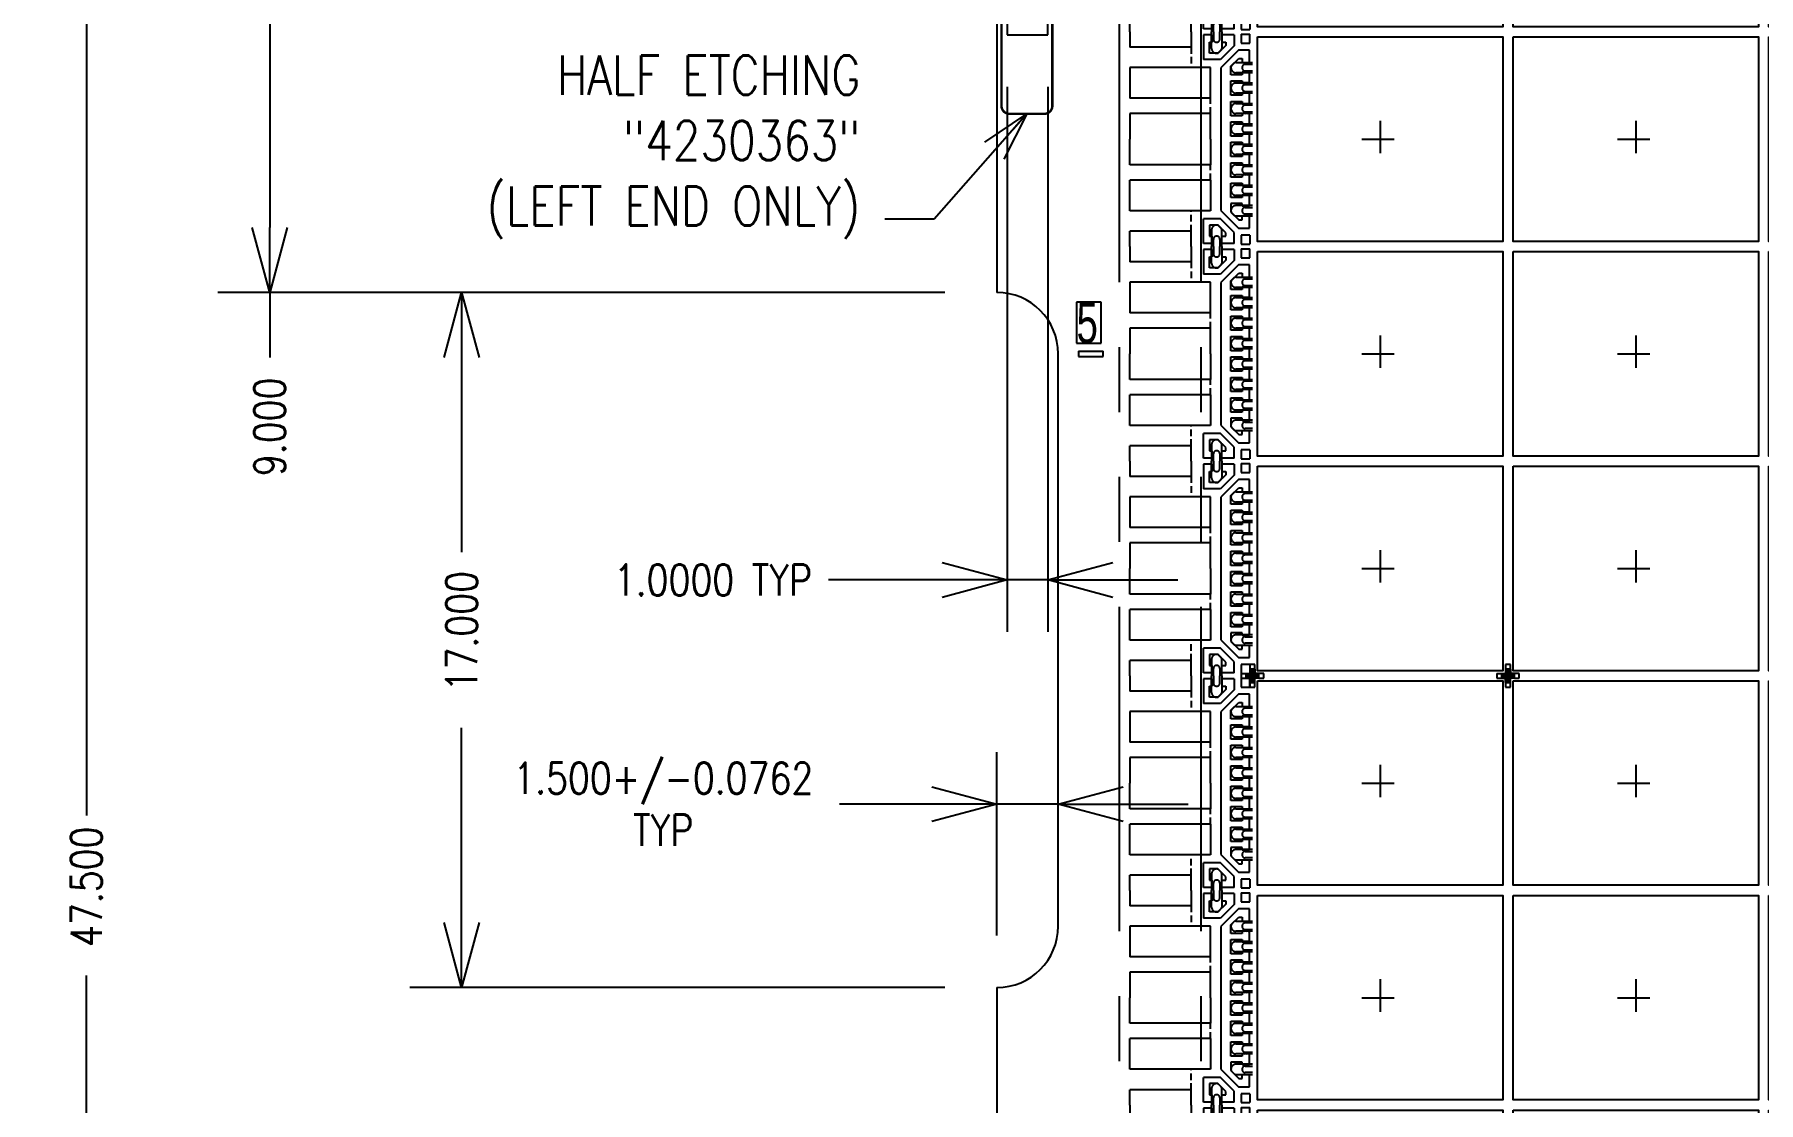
# Model space of a CAD drawing. Extents: x 0 to 864, y 0 to 559.
# Drawn here: x 98 to 182.3, y 289.6 to 341.9 of the extents above; entities that cross this region are included whole.
import ezdxf

# ---------------------------------------------------------------- set-up
doc = ezdxf.new("R2010")
doc.units = 0
doc.header["$LTSCALE"] = 12.7
doc.header["$MEASUREMENT"] = 0
doc.header["$PDMODE"] = 2
for name, pattern in [('CENTER', [2, 1.25, -0.25, 0.25, -0.25]), ('HIDDEN', [0.375, 0.25, -0.125]), ('PHANTOM', [2.5, 1.25, -0.25, 0.25, -0.25, 0.25, -0.25])]:
    doc.linetypes.add(name, pattern=pattern)
doc.layers.get('0').update_dxf_attribs({"linetype": 'CONTINUOUS'})
doc.layers.get('DEFPOINTS').update_dxf_attribs({"linetype": 'CONTINUOUS'})
for name, color, linetype in [('SH-01_CENTER', 2, 'CENTER'), ('SH-01_DIM', 4, 'CONTINUOUS'), ('SH-01_HATCH', 10, 'CONTINUOUS'), ('SH-01_HIDDEN', 6, 'HIDDEN'), ('SH-01_MISC', 5, 'CONTINUOUS'), ('SH-01_NOTES', 3, 'CONTINUOUS'), ('SH-01_OBJECT', 7, 'CONTINUOUS'), ('SH-01_PHANTOM', 1, 'PHANTOM')]:
    doc.layers.add(name, color=color, linetype=linetype)
doc.styles.get("Standard").update_dxf_attribs({"font": 'simplex.shx', "width": 0.82})
doc.dimstyles.get("Standard").update_dxf_attribs({"dimtxt": 0.18, "dimasz": 0.18, "dimexe": 0.18, "dimexo": 0.0625, "dimgap": 0.09, "dimtad": 0, "dimtih": 1, "dimtoh": 1, "dimdec": 4, "dimzin": 0, "dimdsep": 46, "dimtxsty": 'Standard', "dimcen": 0.09, "dimadec": 0, "dimazin": 0, "dimtfac": 1, "dimtdec": 4, "dimtofl": 0, "dimtmove": 0, "dimatfit": 3, "dimfxl": 1, "dimtolj": 1, "dimtzin": 0, "dimarcsym": 0})
doc.dimstyles.new('STANDARD$0', dxfattribs={"dimtxt": 0.18, "dimasz": 0.18, "dimexe": 0.18, "dimexo": 0.0625, "dimgap": 0.09, "dimtad": 0, "dimtih": 1, "dimtoh": 1, "dimdec": 4, "dimzin": 0, "dimdsep": 46, "dimtxsty": 'Standard', "dimcen": 0.09, "dimadec": 0, "dimazin": 0, "dimtfac": 1, "dimtdec": 4, "dimtofl": 0, "dimtmove": 0, "dimatfit": 3, "dimfxl": 1, "dimtolj": 1, "dimtzin": 0, "dimarcsym": 0})

# ---------------------------------------------------------------- blocks, each defined once
blk = doc.blocks.new('_Open30')
at = {"color": 0, "lineweight": -2}
for p, q in [((-1, 0.268), (0, 0)), ((0, 0), (-1, -0.268)), ((0, 0), (-1, 0))]:
    blk.add_line(p, q, dxfattribs=at)
blk = doc.blocks.new('*D140')
at = {"layer": 'DEFPOINTS', "color": 0, "ltscale": 0.05, "transparency": 16777216}
for p in [(147.202, 347.264), (100.512, 252.264), (146.765, 252.264)]:
    blk.add_point(p, dxfattribs=at)
at = {"layer": 'SH-01_DIM', "ltscale": 0.05, "transparency": 16777216}
for p, q in [((144.662, 347.264), (97.972, 347.264)), ((100.512, 344.089), (100.512, 303.678)), ((100.512, 255.439), (100.512, 295.85)), ((144.225, 252.264), (97.972, 252.264))]:
    blk.add_line(p, q, dxfattribs=at)
at = {"layer": 'SH-01_DIM', "ltscale": 0.05, "transparency": 16777216, "xscale": 3.175000000000011, "yscale": 3.175000000000011, "zscale": 3.175000000000011}
for p, rotation in [((100.512, 347.264), 90), ((100.512, 252.264), 270)]:
    blk.add_blockref('_Open30', p, dxfattribs=dict(at, rotation=rotation))
at = {"layer": 'SH-01_DIM', "ltscale": 0.05, "transparency": 16777216, "insert": (100.512, 299.764), "char_height": 1.524, "attachment_point": 5, "rotation": 90}
blk.add_mtext('\\A1; 47.500', dxfattribs=at)
blk = doc.blocks.new('*D143')
at = {"layer": 'DEFPOINTS', "color": 0, "ltscale": 0.05, "transparency": 16777216}
for p in [(145.533, 341.864), (147.533, 341.864), (145.533, 315.201)]:
    blk.add_point(p, dxfattribs=at)
at = {"layer": 'SH-01_DIM', "ltscale": 0.05, "transparency": 16777216}
for p, q in [((145.533, 339.324), (145.533, 312.661)), ((147.533, 339.324), (147.533, 312.661)), ((142.358, 315.201), (136.806, 315.201)), ((147.533, 315.201), (145.533, 315.201)), ((150.708, 315.201), (153.883, 315.201))]:
    blk.add_line(p, q, dxfattribs=at)
at = {"layer": 'SH-01_DIM', "ltscale": 0.05, "transparency": 16777216, "xscale": 3.175000000000011, "yscale": 3.175000000000011, "zscale": 3.175000000000011}
blk.add_blockref('_Open30', (145.533, 315.201), dxfattribs=at)
at = {"layer": 'SH-01_DIM', "ltscale": 0.05, "transparency": 16777216, "xscale": 3.175000000000011, "yscale": 3.175000000000011, "zscale": 3.175000000000011, "rotation": 180}
blk.add_blockref('_Open30', (147.533, 315.201), dxfattribs=at)
at = {"layer": 'SH-01_DIM', "ltscale": 0.05, "transparency": 16777216, "insert": (130.721, 315.201), "char_height": 1.524, "attachment_point": 5}
blk.add_mtext('\\A1; 1.0000 TYP', dxfattribs=at)
blk = doc.blocks.new('*D144')
at = {"layer": 'DEFPOINTS', "color": 0, "ltscale": 0.05, "transparency": 16777216}
for p in [(148.033, 304.234), (148.033, 299.717), (145.033, 295.264)]:
    blk.add_point(p, dxfattribs=at)
at = {"layer": 'SH-01_DIM', "ltscale": 0.05, "transparency": 16777216}
for p, q in [((145.033, 297.804), (145.033, 306.774)), ((148.033, 302.257), (148.033, 306.774)), ((141.858, 304.234), (137.338, 304.234)), ((148.033, 304.234), (145.033, 304.234)), ((151.208, 304.234), (154.383, 304.234))]:
    blk.add_line(p, q, dxfattribs=at)
at = {"layer": 'SH-01_DIM', "ltscale": 0.05, "transparency": 16777216, "xscale": 3.175000000000011, "yscale": 3.175000000000011, "zscale": 3.175000000000011}
blk.add_blockref('_Open30', (145.033, 304.234), dxfattribs=at)
at = {"layer": 'SH-01_DIM', "ltscale": 0.05, "transparency": 16777216, "xscale": 3.175000000000011, "yscale": 3.175000000000011, "zscale": 3.175000000000011, "rotation": 180}
blk.add_blockref('_Open30', (148.033, 304.234), dxfattribs=at)
at = {"layer": 'SH-01_DIM', "ltscale": 0.05, "transparency": 16777216, "insert": (128.721, 304.234), "char_height": 1.524, "width": 5.89135, "attachment_point": 5}
blk.add_mtext('\\A1; 1.500+/-0.0762 TYP', dxfattribs=at)
blk = doc.blocks.new('*D145')
at = {"layer": 'DEFPOINTS', "color": 0, "ltscale": 0.05, "transparency": 16777216}
for p in [(145.033, 329.264), (118.863, 295.264), (145.033, 295.264)]:
    blk.add_point(p, dxfattribs=at)
at = {"layer": 'SH-01_DIM', "ltscale": 0.05, "transparency": 16777216}
for p, q in [((142.493, 329.264), (116.323, 329.264)), ((118.863, 326.089), (118.863, 316.567)), ((118.863, 298.439), (118.863, 307.961)), ((142.493, 295.264), (116.323, 295.264))]:
    blk.add_line(p, q, dxfattribs=at)
at = {"layer": 'SH-01_DIM', "ltscale": 0.05, "transparency": 16777216, "xscale": 3.175000000000011, "yscale": 3.175000000000011, "zscale": 3.175000000000011}
for p, rotation in [((118.863, 329.264), 90), ((118.863, 295.264), 270)]:
    blk.add_blockref('_Open30', p, dxfattribs=dict(at, rotation=rotation))
at = {"layer": 'SH-01_DIM', "ltscale": 0.05, "transparency": 16777216, "insert": (118.863, 312.264), "char_height": 1.524, "attachment_point": 5, "rotation": 90}
blk.add_mtext('\\A1; 17.000', dxfattribs=at)
blk = doc.blocks.new('*D150')
at = {"layer": 'DEFPOINTS', "color": 0, "ltscale": 0.05, "transparency": 16777216}
for p in [(147.202, 347.264), (109.476, 329.264), (145.033, 329.264)]:
    blk.add_point(p, dxfattribs=at)
at = {"layer": 'SH-01_DIM', "ltscale": 0.05, "transparency": 16777216}
for p, q in [((144.662, 347.264), (106.936, 347.264)), ((109.476, 344.089), (109.476, 332.439)), ((142.493, 329.264), (106.936, 329.264)), ((109.476, 329.264), (109.476, 326.089))]:
    blk.add_line(p, q, dxfattribs=at)
at = {"layer": 'SH-01_DIM', "ltscale": 0.05, "transparency": 16777216, "xscale": 3.175000000000011, "yscale": 3.175000000000011, "zscale": 3.175000000000011}
for p, rotation in [((109.476, 347.264), 90), ((109.476, 329.264), 270)]:
    blk.add_blockref('_Open30', p, dxfattribs=dict(at, rotation=rotation))
at = {"layer": 'SH-01_DIM', "ltscale": 0.05, "transparency": 16777216, "insert": (109.476, 322.263), "char_height": 1.524, "attachment_point": 5, "rotation": 90}
blk.add_mtext('\\A1; 9.000', dxfattribs=at)
blk = doc.blocks.new('A$C090B6B89')
at = {"layer": 'SH-01_HATCH', "ltscale": 0.05}
h = blk.add_hatch(dxfattribs=at)
h.set_pattern_fill('ANSI31', color=10, scale=0.25)
h.paths.add_polyline_path([(11.633, 0.047), (11.618, 0.047), (11.618, -0.128), (11.633, -0.128)])
h.paths.add_polyline_path([(11.633, 4.972), (11.618, 4.972), (11.618, 4.797), (11.633, 4.797)])
h = blk.add_hatch(dxfattribs=at)
h.set_pattern_fill('ANSI31', color=10, scale=0.25)
h.set_pattern_definition([(45, (16.64484, -6.121858), (-0.02209709, 0.02209709), [])])
h.paths.add_polyline_path([(12.543, 0.797), (12.368, 0.797), (12.368, 0.782), (12.543, 0.782)])
h.paths.add_polyline_path([(12.543, 1.062), (12.368, 1.062), (12.368, 1.047), (12.543, 1.047)])
h.paths.add_polyline_path([(12.543, 1.297), (12.368, 1.297), (12.368, 1.282), (12.543, 1.282)])
h.paths.add_polyline_path([(12.543, 1.797), (12.368, 1.797), (12.368, 1.782), (12.543, 1.782)])
h.paths.add_polyline_path([(12.543, 1.562), (12.368, 1.562), (12.368, 1.547), (12.543, 1.547)])
h.paths.add_polyline_path([(12.543, 2.062), (12.368, 2.062), (12.368, 2.047), (12.543, 2.047)])
h.paths.add_polyline_path([(12.543, 2.297), (12.368, 2.297), (12.368, 2.282), (12.543, 2.282)])
h.paths.add_polyline_path([(12.543, 2.562), (12.368, 2.562), (12.368, 2.547), (12.543, 2.547)])
h.paths.add_polyline_path([(12.543, 2.797), (12.368, 2.797), (12.368, 2.782), (12.543, 2.782)])
h.paths.add_polyline_path([(12.543, 3.062), (12.368, 3.062), (12.368, 3.047), (12.543, 3.047)])
h.paths.add_polyline_path([(12.543, 3.297), (12.368, 3.297), (12.368, 3.282), (12.543, 3.282)])
h.paths.add_polyline_path([(12.543, 3.562), (12.368, 3.562), (12.368, 3.547), (12.543, 3.547)])
h.paths.add_polyline_path([(12.543, 3.797), (12.368, 3.797), (12.368, 3.782), (12.543, 3.782)])
h.paths.add_polyline_path([(12.543, 4.062), (12.368, 4.062), (12.368, 4.047), (12.543, 4.047)])
at = {"layer": 'SH-01_HIDDEN', "ltscale": 0.05}
for p, q in [((11.118, 4.672), (11.118, 4.172)), ((11.593, 3.047), (11.593, 3.422)), ((11.593, 1.422), (11.593, 1.797)), ((11.118, 0.172), (11.118, 0.672))]:
    blk.add_line(p, q, dxfattribs=at)
at = {"layer": 'SH-01_HIDDEN'}
for p, q in [((11.618, 4.972), (11.618, 5.047)), ((11.618, 4.642), (11.618, 4.797)), ((11.663, 5.047), (11.663, 4.872)), ((11.823, 4.872), (11.823, 5.047)), ((11.868, 5.047), (11.868, 4.642)), ((11.862, 4.61), (11.78, 4.528)), ((12.098, 4.21), (12.18, 4.292)), ((12.213, 4.297), (12.618, 4.297)), ((12.618, 4.252), (12.443, 4.252)), ((12.368, 4.047), (12.213, 4.047)), ((12.213, 3.797), (12.368, 3.797)), ((12.443, 4.092), (12.618, 4.092)), ((12.618, 4.047), (12.543, 4.047)), ((12.543, 3.797), (12.618, 3.797)), ((12.368, 3.547), (12.213, 3.547)), ((12.618, 3.752), (12.443, 3.752)), ((12.443, 3.592), (12.618, 3.592)), ((12.618, 3.547), (12.543, 3.547)), ((12.213, 3.297), (12.368, 3.297)), ((12.368, 3.047), (12.213, 3.047)), ((12.618, 3.252), (12.443, 3.252)), ((12.443, 3.092), (12.618, 3.092)), ((12.543, 3.297), (12.618, 3.297)), ((12.618, 3.047), (12.543, 3.047)), ((12.213, 2.797), (12.368, 2.797)), ((12.368, 2.547), (12.213, 2.547)), ((12.618, 2.752), (12.443, 2.752)), ((12.443, 2.592), (12.618, 2.592)), ((12.543, 2.797), (12.618, 2.797)), ((12.618, 2.547), (12.543, 2.547)), ((12.213, 2.297), (12.368, 2.297)), ((12.618, 2.252), (12.443, 2.252)), ((12.543, 2.297), (12.618, 2.297)), ((12.368, 2.047), (12.213, 2.047)), ((12.213, 1.797), (12.368, 1.797)), ((12.443, 2.092), (12.618, 2.092)), ((12.618, 1.752), (12.443, 1.752)), ((12.618, 2.047), (12.543, 2.047)), ((12.543, 1.797), (12.618, 1.797)), ((12.368, 1.547), (12.213, 1.547)), ((12.213, 1.297), (12.368, 1.297)), ((12.443, 1.592), (12.618, 1.592)), ((12.618, 1.547), (12.543, 1.547)), ((12.543, 1.297), (12.618, 1.297)), ((12.368, 1.047), (12.213, 1.047)), ((12.618, 1.252), (12.443, 1.252)), ((12.443, 1.092), (12.618, 1.092)), ((12.618, 1.047), (12.543, 1.047)), ((12.098, 0.635), (12.18, 0.553)), ((12.368, 0.797), (12.213, 0.797)), ((12.213, 0.547), (12.618, 0.547)), ((12.443, 0.752), (12.618, 0.752)), ((12.618, 0.592), (12.443, 0.592)), ((12.618, 0.797), (12.543, 0.797)), ((11.618, 0.202), (11.618, -0.203)), ((11.862, 0.235), (11.78, 0.316)), ((11.868, -0.203), (11.868, 0.202)), ((11.663, -0.203), (11.663, -0.028)), ((11.823, -0.028), (11.823, -0.203))]:
    blk.add_line(p, q, dxfattribs=at)
for centre, radius, start, end in [((11.743, 4.647), 0.125, 182.3382, 287.4807), ((11.743, 4.872), 0.08, 179.9999, 359.9999), ((11.743, 4.647), 0.125, 342.5191, 357.6616), ((12.218, 4.173), 0.124, 92.3096, 107.5292), ((12.443, 4.172), 0.08, 90, 270), ((12.218, 4.172), 0.125, 162.5194, 267.665), ((12.218, 3.672), 0.125, 92.3383, 267.6617), ((12.443, 3.672), 0.08, 90, 270), ((12.218, 3.172), 0.125, 92.3383, 267.6617), ((12.443, 3.172), 0.08, 90, 270), ((12.218, 2.672), 0.125, 92.3383, 267.6617), ((12.443, 2.672), 0.08, 90, 270), ((12.218, 2.172), 0.125, 92.3383, 267.6617), ((12.443, 2.172), 0.08, 90, 270), ((12.218, 1.672), 0.125, 92.3383, 267.6617), ((12.443, 1.672), 0.08, 90, 270), ((12.218, 1.172), 0.125, 92.3383, 267.6617), ((12.443, 1.172), 0.08, 90, 270), ((12.218, 0.672), 0.125, 92.335, 197.4806), ((12.218, 0.672), 0.124, 252.4708, 267.6904), ((12.443, 0.672), 0.08, 90, 270), ((11.743, 0.197), 0.125, 72.5192, 177.6617), ((11.743, -0.028), 0.08, 0, 180), ((11.743, 0.197), 0.125, 2.3383, 17.4808)]:
    blk.add_arc(centre, radius, start, end, dxfattribs=at)
at = {"layer": 'SH-01_OBJECT', "ltscale": 0.05}
for p, q in [((9.618, 5.047), (9.618, 4.672)), ((11.118, 4.672), (9.618, 4.672)), ((11.118, 5.047), (11.118, 4.672)), ((11.618, 4.972), (11.418, 4.972)), ((11.533, 4.972), (11.453, 4.972)), ((11.618, 4.972), (11.633, 4.972)), ((11.618, 4.797), (11.633, 4.797)), ((11.953, 4.972), (11.868, 4.972)), ((12.168, 4.972), (11.953, 4.972)), ((9.618, 4.172), (9.618, 3.422)), ((11.593, 4.172), (9.618, 4.172)), ((12.368, 4.062), (12.368, 4.047)), ((12.368, 3.782), (12.368, 3.797)), ((12.543, 4.062), (12.543, 4.047)), ((12.543, 3.782), (12.543, 3.797)), ((11.593, 3.422), (9.618, 3.422)), ((12.368, 3.547), (12.368, 3.562)), ((12.543, 3.547), (12.543, 3.562)), ((9.618, 3.047), (9.618, 2.422)), ((11.593, 3.047), (9.618, 3.047)), ((12.368, 3.282), (12.368, 3.297)), ((12.368, 3.047), (12.368, 3.062)), ((12.543, 3.282), (12.543, 3.297)), ((12.543, 3.047), (12.543, 3.062)), ((12.368, 2.782), (12.368, 2.797)), ((12.368, 2.547), (12.368, 2.562)), ((12.543, 2.782), (12.543, 2.797)), ((12.543, 2.547), (12.543, 2.562)), ((9.618, 1.797), (9.618, 2.422)), ((12.368, 2.282), (12.368, 2.297)), ((12.543, 2.282), (12.543, 2.297)), ((11.593, 1.797), (9.618, 1.797)), ((12.368, 2.047), (12.368, 2.062)), ((12.368, 1.782), (12.368, 1.797)), ((12.543, 2.047), (12.543, 2.062)), ((12.543, 1.782), (12.543, 1.797)), ((9.618, 0.672), (9.618, 1.422)), ((11.593, 1.422), (9.618, 1.422)), ((12.368, 1.547), (12.368, 1.562)), ((12.368, 1.282), (12.368, 1.297)), ((12.543, 1.547), (12.543, 1.562)), ((12.543, 1.282), (12.543, 1.297)), ((12.368, 1.047), (12.368, 1.062)), ((12.543, 1.047), (12.543, 1.062)), ((11.593, 0.672), (9.618, 0.672)), ((12.368, 0.782), (12.368, 0.797)), ((12.543, 0.782), (12.543, 0.797)), ((9.618, -0.203), (9.618, 0.172)), ((11.118, 0.172), (9.618, 0.172)), ((11.118, -0.203), (11.118, 0.172)), ((11.618, 0.047), (11.633, 0.047)), ((11.618, -0.128), (11.418, -0.128)), ((11.533, -0.128), (11.453, -0.128)), ((11.618, -0.128), (11.633, -0.128)), ((11.953, -0.128), (11.868, -0.128)), ((12.168, -0.128), (11.953, -0.128))]:
    blk.add_line(p, q, dxfattribs=at)
at = {"layer": 'SH-01_OBJECT'}
for p, q in [((11.418, 4.972), (11.418, 4.372)), ((11.568, 4.522), (11.568, 4.797)), ((11.568, 4.797), (11.618, 4.797)), ((11.618, 4.797), (11.618, 4.972)), ((11.633, 4.972), (11.633, 4.797)), ((11.968, 4.715), (11.774, 4.522)), ((12.168, 4.703), (11.837, 4.372)), ((11.868, 4.972), (11.868, 4.797)), ((11.868, 4.797), (11.968, 4.797)), ((11.968, 4.797), (11.968, 4.715)), ((12.168, 4.972), (12.168, 4.922)), ((12.168, 4.922), (12.168, 4.703)), ((12.343, 4.987), (12.343, 4.772)), ((12.343, 4.987), (12.558, 4.987)), ((12.343, 4.772), (12.558, 4.772)), ((12.558, 4.772), (12.558, 4.987)), ((11.837, 4.372), (11.418, 4.372)), ((11.774, 4.522), (11.568, 4.522)), ((12.274, 4.597), (11.843, 4.166)), ((12.093, 4.204), (12.286, 4.397)), ((12.543, 4.597), (12.274, 4.597)), ((12.286, 4.397), (12.368, 4.397)), ((12.368, 4.397), (12.368, 4.297)), ((12.368, 4.297), (12.543, 4.297)), ((12.543, 4.297), (12.543, 4.597)), ((11.593, 3.422), (11.593, 4.172)), ((11.843, 4.166), (11.843, 0.678)), ((12.093, 3.997), (12.093, 4.204)), ((12.368, 3.997), (12.093, 3.997)), ((12.093, 3.847), (12.368, 3.847)), ((12.093, 3.497), (12.093, 3.847)), ((12.543, 4.062), (12.368, 4.062)), ((12.543, 4.047), (12.368, 4.047)), ((12.368, 4.047), (12.368, 3.997)), ((12.368, 3.847), (12.368, 3.797)), ((12.543, 3.797), (12.368, 3.797)), ((12.543, 3.797), (12.543, 4.047)), ((12.368, 3.497), (12.093, 3.497)), ((12.543, 3.782), (12.368, 3.782)), ((12.368, 3.562), (12.543, 3.562)), ((12.543, 3.547), (12.368, 3.547)), ((12.368, 3.547), (12.368, 3.497)), ((12.543, 3.297), (12.543, 3.547)), ((11.593, 2.422), (11.593, 3.047)), ((12.093, 3.347), (12.368, 3.347)), ((12.093, 2.997), (12.093, 3.347)), ((12.368, 2.997), (12.093, 2.997)), ((12.368, 3.347), (12.368, 3.297)), ((12.368, 3.297), (12.543, 3.297)), ((12.543, 3.282), (12.368, 3.282)), ((12.368, 3.062), (12.543, 3.062)), ((12.543, 3.047), (12.368, 3.047)), ((12.368, 3.047), (12.368, 2.997)), ((12.543, 2.797), (12.543, 3.047)), ((12.093, 2.847), (12.368, 2.847)), ((12.093, 2.497), (12.093, 2.847)), ((12.368, 2.847), (12.368, 2.797)), ((12.368, 2.797), (12.543, 2.797)), ((12.543, 2.782), (12.368, 2.782)), ((12.368, 2.562), (12.543, 2.562)), ((12.543, 2.547), (12.368, 2.547)), ((12.368, 2.547), (12.368, 2.497)), ((12.543, 2.297), (12.543, 2.547)), ((11.593, 2.422), (11.593, 1.797)), ((12.368, 2.497), (12.093, 2.497)), ((12.093, 2.347), (12.368, 2.347)), ((12.093, 1.997), (12.093, 2.347)), ((12.368, 2.347), (12.368, 2.297)), ((12.368, 2.297), (12.543, 2.297)), ((12.543, 2.282), (12.368, 2.282)), ((12.368, 1.997), (12.093, 1.997)), ((12.093, 1.847), (12.368, 1.847)), ((12.093, 1.497), (12.093, 1.847)), ((12.368, 2.062), (12.543, 2.062)), ((12.543, 2.047), (12.368, 2.047)), ((12.368, 2.047), (12.368, 1.997)), ((12.368, 1.847), (12.368, 1.797)), ((12.368, 1.797), (12.543, 1.797)), ((12.543, 1.782), (12.368, 1.782)), ((12.543, 1.797), (12.543, 2.047)), ((11.593, 1.422), (11.593, 0.672)), ((12.368, 1.497), (12.093, 1.497)), ((12.093, 1.347), (12.368, 1.347)), ((12.093, 0.997), (12.093, 1.347)), ((12.368, 1.562), (12.543, 1.562)), ((12.543, 1.547), (12.368, 1.547)), ((12.368, 1.547), (12.368, 1.497)), ((12.368, 1.347), (12.368, 1.297)), ((12.368, 1.297), (12.543, 1.297)), ((12.543, 1.282), (12.368, 1.282)), ((12.543, 1.297), (12.543, 1.547)), ((12.368, 0.997), (12.093, 0.997)), ((12.368, 0.847), (12.093, 0.847)), ((12.093, 0.847), (12.093, 0.64)), ((12.368, 1.062), (12.543, 1.062)), ((12.543, 1.047), (12.368, 1.047)), ((12.368, 1.047), (12.368, 0.997)), ((12.368, 0.797), (12.368, 0.847)), ((12.543, 0.797), (12.543, 1.047)), ((11.837, 0.472), (11.418, 0.472)), ((11.418, -0.128), (11.418, 0.472)), ((12.168, 0.141), (11.837, 0.472)), ((11.843, 0.678), (12.274, 0.247)), ((12.093, 0.64), (12.286, 0.447)), ((12.286, 0.447), (12.368, 0.447)), ((12.543, 0.797), (12.368, 0.797)), ((12.543, 0.782), (12.368, 0.782)), ((12.368, 0.447), (12.368, 0.547)), ((12.368, 0.547), (12.543, 0.547)), ((12.543, 0.247), (12.543, 0.547)), ((11.774, 0.322), (11.568, 0.322)), ((11.568, 0.322), (11.568, 0.047)), ((11.568, 0.047), (11.618, 0.047)), ((11.618, 0.047), (11.618, -0.128)), ((11.633, -0.128), (11.633, 0.047)), ((11.968, 0.129), (11.774, 0.322)), ((11.868, -0.128), (11.868, 0.047)), ((11.868, 0.047), (11.968, 0.047)), ((11.968, 0.047), (11.968, 0.129)), ((12.168, -0.078), (12.168, 0.141)), ((12.274, 0.247), (12.543, 0.247)), ((12.558, 0.072), (12.343, 0.072)), ((12.343, 0.072), (12.343, -0.143)), ((12.558, 0.072), (12.558, -0.143)), ((12.168, -0.128), (12.168, -0.078)), ((12.343, -0.143), (12.558, -0.143))]:
    blk.add_line(p, q, dxfattribs=at)
blk = doc.blocks.new('A$C548803C5')
at = {"layer": 'SH-01_CENTER', "ltscale": 0.05}
for p, q in [((1, 1.451), (1, 0.549)), ((0.549, 1), (1.451, 1))]:
    blk.add_line(p, q, dxfattribs=at)
at = {"layer": 'SH-01_MISC', "ltscale": 0.05}
blk.add_lwpolyline([(-2, 3.5), (4, 3.5), (4, -1.5), (-2, -1.5)], close=True, dxfattribs=at)
blk = doc.blocks.new('A$C1C491FD5')
at = {"layer": 'SH-01_HATCH', "ltscale": 0.05}
h = blk.add_hatch(dxfattribs=at)
h.set_pattern_fill('ANSI31', color=10, scale=0.25)
h.set_pattern_definition([(45, (-0.27461, 0.535512), (-0.0220971, 0.0220971), [])])
h.paths.add_polyline_path([(-0.534, 1.186), (-0.654, 1.186), (-0.654, 1.086), (-0.754, 1.086), (-0.754, 0.966), (-0.654, 0.966), (-0.654, 0.866), (-0.534, 0.866), (-0.534, 0.966), (-0.434, 0.966), (-0.434, 1.086), (-0.534, 1.086)])
at = {"layer": 'SH-01_HIDDEN'}
for p, q in [((-0.654, 1.301), (-0.654, 1.186)), ((-0.534, 1.301), (-0.654, 1.301)), ((-0.534, 1.186), (-0.534, 1.301)), ((-0.869, 0.966), (-0.754, 0.966)), ((-0.654, 0.866), (-0.654, 0.751)), ((-0.534, 0.751), (-0.534, 0.866)), ((-0.319, 1.086), (-0.434, 1.086)), ((-0.434, 0.966), (-0.319, 0.966)), ((-0.319, 0.966), (-0.319, 1.086)), ((-0.654, 0.751), (-0.534, 0.751))]:
    blk.add_line(p, q, dxfattribs=at)
at = {"layer": 'SH-01_HIDDEN', "ltscale": 0.05}
for q in [(-0.754, 1.086), (-0.869, 0.966)]:
    blk.add_line((-0.869, 1.086), q, dxfattribs=at)
at = {"layer": 'SH-01_OBJECT'}
for p, q in [((-0.754, 1.086), (-0.654, 1.086)), ((-0.754, 1.086), (-0.754, 0.966)), ((-0.754, 0.966), (-0.654, 0.966)), ((-0.534, 1.186), (-0.654, 1.186)), ((-0.654, 0.866), (-0.654, 0.966)), ((-0.654, 0.866), (-0.534, 0.866)), ((-0.534, 1.186), (-0.534, 1.086)), ((-0.434, 1.086), (-0.534, 1.086)), ((-0.534, 1.086), (-0.534, 1.086)), ((-0.434, 0.966), (-0.534, 0.966)), ((-0.534, 0.866), (-0.534, 0.966)), ((-0.434, 0.966), (-0.434, 1.086))]:
    blk.add_line(p, q, dxfattribs=at)
at = {"layer": 'SH-01_OBJECT', "ltscale": 0.05}
blk.add_line((-0.654, 1.186), (-0.654, 1.086), dxfattribs=at)

msp = doc.modelspace()

# ---------------------------------------------------------------- linework, layer by layer
at = {"layer": 'SH-01_NOTES', "linetype": 'PHANTOM', "ltscale": 0.2, "const_width": 0.12}
msp.add_lwpolyline([(145.66048, 356.1763), (147.35077, 356.1763, -0.41421356), (147.75077, 355.7763), (147.75077, 338.40056, -0.41421356), (147.35077, 338.00056), (145.66048, 338.00056, -0.41421356), (145.26048, 338.40056), (145.26048, 355.7763, -0.41421356)], format="xyb", close=True, dxfattribs=at)
at = {"layer": 'SH-01_OBJECT'}
for p, q in [((145.03313, 365.26424), (145.03313, 329.26424)), ((148.03313, 298.26424), (148.03313, 326.26424)), ((145.03313, 295.26424), (145.03313, 253.26424))]:
    msp.add_line(p, q, dxfattribs=at)
at = {"layer": 'SH-01_OBJECT', "ltscale": 0.05}
for p, q in [((149.03313, 326.38924), (150.23313, 326.38924)), ((149.03313, 326.38924), (149.03313, 326.13924)), ((150.23313, 326.13924), (150.23313, 326.38924)), ((149.03313, 326.13924), (150.23313, 326.13924))]:
    msp.add_line(p, q, dxfattribs=at)
at = {"layer": 'SH-01_OBJECT'}
for centre, start, end in [((145.03313, 326.26424), 0, 90), ((145.03313, 298.26424), 270, 0)]:
    msp.add_arc(centre, 3, start, end, dxfattribs=at)
at = {"layer": 'SH-01_PHANTOM'}
for p, q in [((151.03313, 266.26424), (151.03313, 428.26424)), ((155.03313, 266.26424), (155.03313, 428.26424))]:
    msp.add_line(p, q, dxfattribs=at)
for points in [[(147.53313, 341.86424), (147.53313, 343.06424), (145.53313, 343.06424), (145.53313, 341.86424)], [(148.93313, 326.78924), (150.13313, 326.78924), (150.13313, 328.78924), (148.93313, 328.78924)]]:
    msp.add_lwpolyline(points, close=True, dxfattribs=at)

# ---------------------------------------------------------------- block references
at = {"layer": 'SH-01_MISC', "ltscale": 0.05, "xscale": 2, "yscale": 2, "zscale": 2, "row_count": 15, "column_count": 46, "row_spacing": 10.5, "column_spacing": 12.5}
msp.add_blockref('A$C548803C5', (161.78313, 271.76424), dxfattribs=at)
at = {"layer": 'SH-01_OBJECT', "ltscale": 0.05, "xscale": 2, "yscale": 2, "zscale": 2, "row_count": 15, "column_count": 1, "row_spacing": 10.5, "column_spacing": 0}
msp.add_blockref('A$C090B6B89', (132.29777, 268.91974), dxfattribs=at)
at = {"layer": 'SH-01_OBJECT', "ltscale": 0.05, "xscale": 2, "yscale": 2, "zscale": 2}
for p in [(158.72157, 308.46219), (171.22157, 308.46219)]:
    msp.add_blockref('A$C1C491FD5', p, dxfattribs=at)

# ---------------------------------------------------------------- texts
at = {"layer": 'SH-01_NOTES', "insert": (138.36355, 331.89625), "char_height": 1.92, "attachment_point": 9}
msp.add_mtext('HALF ETCHING\\P"4230363"\\P(LEFT END ONLY)', dxfattribs=at)
at = {"layer": 'SH-01_OBJECT', "insert": (148.93313, 328.78924), "char_height": 2, "width": 1.2, "attachment_point": 1}
msp.add_mtext('{\\fSwis721 BdCnOul BT|b0|i0|c0|p82;5}', dxfattribs=at)

# ---------------------------------------------------------------- dimensions: what is measured, and where the dimension line sits
at = {"layer": 'SH-01_DIM', "ltscale": 0.05}
dim = msp.add_linear_dim(base=(100.51238, 252.26424), p1=(147.20186, 347.26424), p2=(146.76518, 252.26424), angle=90, dimstyle='STANDARD$0', override={"dimscale": 25.4, "dimtxt": 0.06, "dimasz": 0.125, "dimexe": 0.1, "dimexo": 0.1, "dimgap": 0.01, "dimtih": 0, "dimtoh": 0, "dimdec": 3, "dimlfac": 0.5, "dimzin": 1, "dimpost": ' <>\\X', "dimblk": 'Open30', "dimcen": -0.09, "dimclrd": 256, "dimclre": 256, "dimclrt": 256, "dimazin": 1, "dimtp": 0.03, "dimtm": 0.03, "dimtofl": 1, "dimldrblk": 'Open30', "dimlwd": 65535, "dimlwe": 65535}, dxfattribs=at)
dim.commit()
dim.dimension.update_dxf_attribs({"geometry": '*D140', "text_midpoint": (100.51238, 299.76424)})
for base, p1, p2, picture, middle in [((109.47559, 329.26424), (147.20186, 347.26424), (145.03313, 329.26424), '*D150', (109.47559, 322.26255)), ((118.86266, 295.26424), (145.03313, 329.26424), (145.03313, 295.26424), '*D145', (118.86266, 312.26424))]:
    dim = msp.add_linear_dim(base=base, p1=p1, p2=p2, angle=90, dimstyle='Standard', override={"dimscale": 25.4, "dimtxt": 0.06, "dimasz": 0.125, "dimexe": 0.1, "dimexo": 0.1, "dimgap": 0.03, "dimtih": 0, "dimtoh": 0, "dimdec": 3, "dimlfac": 0.5, "dimzin": 1, "dimpost": ' <>\\X', "dimblk": 'Open30', "dimcen": -0.09, "dimclrd": 256, "dimclre": 256, "dimclrt": 256, "dimazin": 1, "dimtp": 0.03, "dimtm": 0.03, "dimtofl": 1, "dimldrblk": 'Open30', "dimlwd": 65535, "dimlwe": 65535}, dxfattribs=at)
    dim.commit()
    dim.dimension.update_dxf_attribs({"geometry": picture, "text_midpoint": middle, "dimtype": 160})
for base, p1, p2, text, dimstyle, override, picture, middle in [((145.53313, 315.20067), (147.53313, 341.86424), (145.53313, 341.86424), '<> TYP', 'STANDARD$0', {"dimscale": 25.4, "dimtxt": 0.06, "dimasz": 0.125, "dimexe": 0.1, "dimexo": 0.1, "dimgap": 0.01, "dimtih": 0, "dimtoh": 0, "dimlfac": 0.5, "dimzin": 1, "dimpost": ' <>\\X', "dimblk": 'Open30', "dimcen": -0.09, "dimclrd": 256, "dimclre": 256, "dimclrt": 256, "dimazin": 1, "dimtp": 0.03, "dimtm": 0.03, "dimtofl": 1, "dimldrblk": 'Open30', "dimlwd": 65535, "dimlwe": 65535}, '*D143', (130.72059, 315.20067)), ((148.03313, 304.23445), (145.03313, 295.26424), (148.03313, 299.71747), '<>+/-0.0762 TYP', 'Standard', {"dimscale": 25.4, "dimtxt": 0.06, "dimasz": 0.125, "dimexe": 0.1, "dimexo": 0.1, "dimgap": 0.03, "dimtih": 0, "dimtoh": 0, "dimdec": 3, "dimlfac": 0.5, "dimzin": 1, "dimpost": ' <>\\X', "dimblk": 'Open30', "dimcen": -0.09, "dimclrd": 256, "dimclre": 256, "dimclrt": 256, "dimazin": 1, "dimtp": 0.03, "dimtm": 0.03, "dimtofl": 1, "dimldrblk": 'Open30', "dimlwd": 65535, "dimlwe": 65535}, '*D144', (128.72123, 304.23445))]:
    dim = msp.add_linear_dim(base=base, p1=p1, p2=p2, text=text, dimstyle=dimstyle, override=override, dxfattribs=at)
    dim.commit()
    dim.dimension.update_dxf_attribs({"geometry": picture, "text_midpoint": middle, "dimtype": 160})

# ---------------------------------------------------------------- leaders
at = {"layer": 'SH-01_NOTES', "annotation_type": 0, "has_hookline": 1, "hookline_direction": 1, "text_width": 20.54217}
msp.add_leader([(146.50563, 338.00056), (141.96355, 332.85625), (139.56355, 332.85625)], dimstyle='Standard', override={"dimscale": 30, "dimtxt": 0.08, "dimasz": 0.08, "dimexe": 0.04, "dimexo": 0.04, "dimgap": 0.04, "dimtad": 0, "dimtih": 0, "dimtoh": 0, "dimlfac": 0.05, "dimzin": 1, "dimpost": '\\X', "dimcen": -0.04, "dimtofl": 1, "dimatfit": 2, "dimldrblk": 'Open30'}, dxfattribs=at)

doc.saveas('drawing.dxf')
